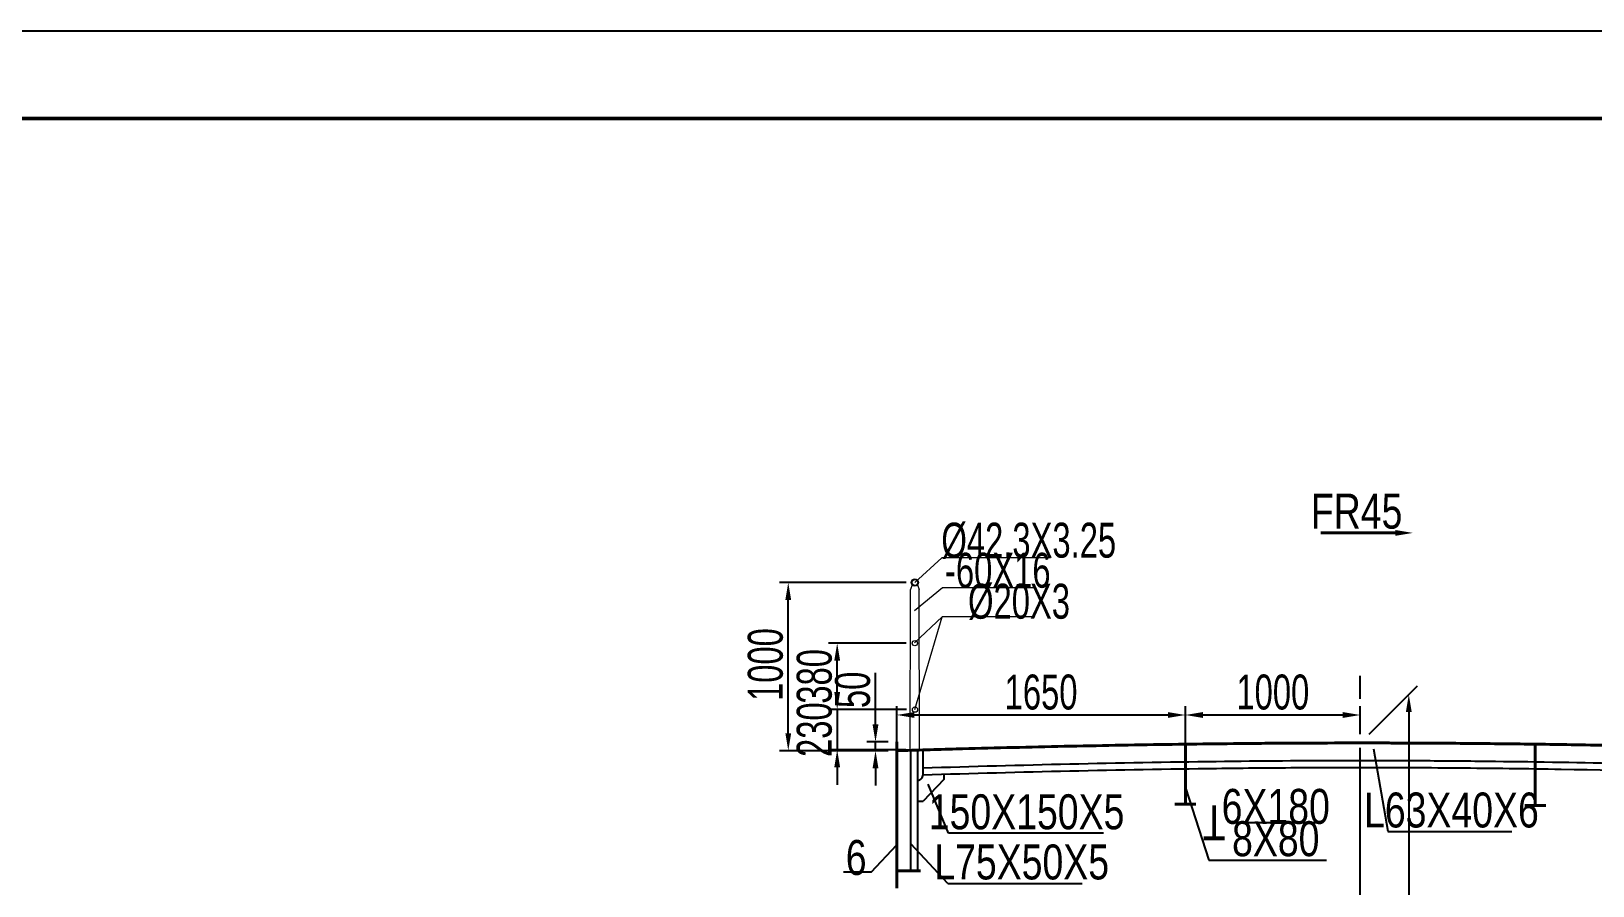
# Model space of a CAD drawing. Extents: x -498116 to -468416, y -194449 to -173449.
# Drawn here: x -483266 to -474339, y -178338 to -173449 of the extents above; entities that cross this region are included whole.
import ezdxf
from ezdxf.enums import TextEntityAlignment as Align

# ---------------------------------------------------------------- set-up
doc = ezdxf.new("R2010")
doc.units = 0
doc.header["$LTSCALE"] = 500
doc.header["$MEASUREMENT"] = 0
doc.header["$PDMODE"] = 3
doc.linetypes.add('点划线 ____ _ ____ _ ____ _ ____ _ ____ _ ____', pattern=[2.56, 2, -0.25, 0.06, -0.25])
doc.layers.get('0').update_dxf_attribs({"linetype": 'CONTINUOUS'})
doc.layers.get('Defpoints').update_dxf_attribs({"linetype": 'CONTINUOUS'})
doc.layers.add('图框', color=3, linetype='CONTINUOUS')
doc.styles.get("Standard").update_dxf_attribs({"font": 'romans.shx', "width": 1.2, "height": 150, "bigfont": 'gbcbig.shx'})
doc.styles.add('中英混排2', font='romany.shx', dxfattribs={"width": 0.7, "height": 200, "bigfont": 'hztxt.shx'})
doc.dimstyles.new('1111111', dxfattribs={"dimtxt": 75, "dimasz": 100, "dimexe": 50, "dimexo": 50, "dimgap": 30, "dimtad": 1, "dimdec": 0, "dimdsep": 46, "dimtxsty": 'Standard', "dimcen": 2.5, "dimadec": 0, "dimazin": 0, "dimtfac": 1, "dimtdec": 0, "dimtmove": 0, "dimatfit": 3, "dimfxl": 1, "dimarcsym": 0})

# ---------------------------------------------------------------- blocks, each defined once
blk = doc.blocks.new('A2')
at = {"layer": '图框'}
blk.add_line((0, 420), (-594, 420), dxfattribs=at)
at = {"layer": '图框', "color": 15, "lineweight": 50}
blk.add_line((-10, 410), (-569, 410), dxfattribs=at)
blk = doc.blocks.new('*D565')
at = {"color": 0, "lineweight": -2, "transparency": 16777216}
for p, q in [((-478439.3, -177414.9), (-478439.3, -177118.9)), ((-478367.7, -177514.9), (-478489.3, -177514.9)), ((-478367.7, -177564.9), (-478489.3, -177564.9)), ((-478439.3, -177564.9), (-478439.3, -177514.9)), ((-478439.3, -177664.9), (-478439.3, -177764.9))]:
    blk.add_line(p, q, dxfattribs=at)
at = {"color": 0, "lineweight": -3, "transparency": 16777216}
for points in [[(-478455.9, -177414.9), (-478422.6, -177414.9), (-478439.3, -177514.9)], [(-478455.9, -177664.9), (-478422.6, -177664.9), (-478439.3, -177564.9)]]:
    blk.add_solid(points, dxfattribs=at)
at = {"layer": 'Defpoints', "color": 0, "lineweight": -3, "transparency": 16777216}
for p in [(-478439.3, -177514.9), (-478317.7, -177514.9), (-478317.7, -177564.9)]:
    blk.add_point(p, dxfattribs=at)
at = {"color": 0, "transparency": 16777216, "insert": (-478569.3, -177216.9), "char_height": 200, "attachment_point": 5, "rotation": 90, "style": '中英混排2'}
blk.add_mtext('50', dxfattribs=at)
blk = doc.blocks.new('*D566')
at = {"color": 0, "lineweight": -2, "transparency": 16777216}
for p, q in [((-478264.1, -176602.8), (-478988.1, -176602.8)), ((-478938.1, -177464.9), (-478938.1, -176702.8)), ((-478367.7, -177564.9), (-478988.1, -177564.9))]:
    blk.add_line(p, q, dxfattribs=at)
at = {"color": 0, "lineweight": -3, "transparency": 16777216}
for points in [[(-478954.7, -176702.8), (-478921.4, -176702.8), (-478938.1, -176602.8)], [(-478954.7, -177464.9), (-478921.4, -177464.9), (-478938.1, -177564.9)]]:
    blk.add_solid(points, dxfattribs=at)
at = {"layer": 'Defpoints', "color": 0, "lineweight": -3, "transparency": 16777216}
for p in [(-478938.1, -176602.8), (-478214.1, -176602.8), (-478317.7, -177564.9)]:
    blk.add_point(p, dxfattribs=at)
at = {"color": 0, "transparency": 16777216, "insert": (-479068.1, -177072.2), "char_height": 200, "attachment_point": 5, "rotation": 90, "style": '中英混排2'}
blk.add_mtext('1000', dxfattribs=at)
blk = doc.blocks.new('*D567')
at = {"color": 0, "lineweight": -2, "transparency": 16777216}
for p, q in [((-478658.3, -177229.7), (-478658.3, -177129.7)), ((-478262.9, -177329.7), (-478708.3, -177329.7)), ((-478658.3, -177329.7), (-478658.3, -177559.5)), ((-478265.4, -177559.5), (-478708.3, -177559.5)), ((-478658.3, -177659.5), (-478658.3, -177759.5))]:
    blk.add_line(p, q, dxfattribs=at)
at = {"color": 0, "lineweight": -3, "transparency": 16777216}
for points in [[(-478675, -177229.7), (-478641.7, -177229.7), (-478658.3, -177329.7)], [(-478675, -177659.5), (-478641.7, -177659.5), (-478658.3, -177559.5)]]:
    blk.add_solid(points, dxfattribs=at)
at = {"layer": 'Defpoints', "color": 0, "lineweight": -3, "transparency": 16777216}
for p in [(-478212.9, -177329.7), (-478658.3, -177559.5), (-478215.4, -177559.5)]:
    blk.add_point(p, dxfattribs=at)
at = {"color": 0, "transparency": 16777216, "insert": (-478788.3, -177444.6), "char_height": 200, "attachment_point": 5, "rotation": 90, "style": '中英混排2'}
blk.add_mtext('230', dxfattribs=at)
blk = doc.blocks.new('*D568')
at = {"color": 0, "lineweight": -2, "transparency": 16777216}
for p, q in [((-478263.8, -176949.7), (-478708.3, -176949.7)), ((-478658.3, -177229.7), (-478658.3, -177049.7)), ((-478262.9, -177329.7), (-478708.3, -177329.7))]:
    blk.add_line(p, q, dxfattribs=at)
at = {"color": 0, "lineweight": -3, "transparency": 16777216}
for points in [[(-478675, -177049.7), (-478641.7, -177049.7), (-478658.3, -176949.7)], [(-478675, -177229.7), (-478641.7, -177229.7), (-478658.3, -177329.7)]]:
    blk.add_solid(points, dxfattribs=at)
at = {"layer": 'Defpoints', "color": 0, "lineweight": -3, "transparency": 16777216}
for p in [(-478658.3, -176949.7), (-478213.8, -176949.7), (-478212.9, -177329.7)]:
    blk.add_point(p, dxfattribs=at)
at = {"color": 0, "transparency": 16777216, "insert": (-478788.3, -177139.7), "char_height": 200, "attachment_point": 5, "rotation": 90, "style": '中英混排2'}
blk.add_mtext('380', dxfattribs=at)
blk = doc.blocks.new('*D577')
at = {"color": 0, "lineweight": -2, "transparency": 16777216}
for p, q in [((-476667.7, -177578.1), (-476667.7, -177310.6)), ((-476567.7, -177360.6), (-475767.7, -177360.6)), ((-475667.7, -177470.6), (-475667.7, -177310.6))]:
    blk.add_line(p, q, dxfattribs=at)
at = {"color": 0, "lineweight": -3, "transparency": 16777216}
for points in [[(-476567.7, -177343.9), (-476567.7, -177377.3), (-476667.7, -177360.6)], [(-475767.7, -177343.9), (-475767.7, -177377.3), (-475667.7, -177360.6)]]:
    blk.add_solid(points, dxfattribs=at)
at = {"layer": 'Defpoints', "color": 0, "lineweight": -3, "transparency": 16777216}
for p in [(-475667.7, -177360.6), (-475667.7, -177520.6), (-476667.7, -177628.1)]:
    blk.add_point(p, dxfattribs=at)
at = {"color": 0, "transparency": 16777216, "insert": (-476167.7, -177230.6), "char_height": 200, "attachment_point": 5, "style": '中英混排2'}
blk.add_mtext('1000', dxfattribs=at)
blk = doc.blocks.new('*D578')
at = {"color": 0, "lineweight": -2, "transparency": 16777216}
for p, q in [((-478317.7, -177609.7), (-478317.7, -177310.6)), ((-478217.7, -177360.6), (-476767.7, -177360.6)), ((-476667.7, -177528.1), (-476667.7, -177310.6))]:
    blk.add_line(p, q, dxfattribs=at)
at = {"color": 0, "lineweight": -3, "transparency": 16777216}
for points in [[(-478217.7, -177343.9), (-478217.7, -177377.3), (-478317.7, -177360.6)], [(-476767.7, -177343.9), (-476767.7, -177377.3), (-476667.7, -177360.6)]]:
    blk.add_solid(points, dxfattribs=at)
at = {"layer": 'Defpoints', "color": 0, "lineweight": -3, "transparency": 16777216}
for p in [(-476667.7, -177360.6), (-476667.7, -177578.1), (-478317.7, -177659.7)]:
    blk.add_point(p, dxfattribs=at)
at = {"color": 0, "transparency": 16777216, "insert": (-477492.7, -177230.6), "char_height": 200, "attachment_point": 5, "style": '中英混排2'}
blk.add_mtext('1650', dxfattribs=at)
blk = doc.blocks.new('*D604')
at = {"color": 0, "lineweight": -2, "transparency": 16777216}
for p, q in [((-475617.7, -177470.6), (-475340.3, -177193.2)), ((-475390.3, -177343.2), (-475390.3, -179943.2)), ((-475617.7, -180270.6), (-475340.3, -179993.2))]:
    blk.add_line(p, q, dxfattribs=at)
at = {"color": 0, "lineweight": -3, "transparency": 16777216}
for points in [[(-475407, -177343.2), (-475373.6, -177343.2), (-475390.3, -177243.2)], [(-475407, -179943.2), (-475373.6, -179943.2), (-475390.3, -180043.2)]]:
    blk.add_solid(points, dxfattribs=at)
at = {"layer": 'Defpoints', "color": 0, "lineweight": -3, "transparency": 16777216}
for p in [(-475667.7, -177520.6), (-475390.3, -180043.2), (-475667.7, -180320.6)]:
    blk.add_point(p, dxfattribs=at)
at = {"color": 0, "transparency": 16777216, "insert": (-475520.3, -178643.2), "char_height": 200, "attachment_point": 5, "rotation": 90, "style": '中英混排2'}
blk.add_mtext('2800', dxfattribs=at)

msp = doc.modelspace()

# ---------------------------------------------------------------- linework, layer by layer
at = {"color": 7, "lineweight": 40}
for p, q in [((-475893.4, -176319.1), (-475467.1, -176319.1)), ((-476667.7, -177870.6), (-476667.7, -177520.6)), ((-474667.7, -177877.6), (-474667.7, -177527.6)), ((-476727.7, -177870.6), (-476607.7, -177870.7)), ((-474727.7, -177877.6), (-474607.7, -177877.6))]:
    msp.add_line(p, q, dxfattribs=at)
at = {"color": 0, "lineweight": 20}
for p, q in [((-478059.3, -176460.7), (-478214.1, -176602.8)), ((-477438.7, -176460.7), (-478059.3, -176460.7)), ((-478056, -176632.6), (-478216, -176765.5)), ((-477534, -176632.6), (-478056, -176632.6)), ((-478213.6, -177329.7), (-478057.7, -176798.7))]:
    msp.add_line(p, q, dxfattribs=at)
at = {"lineweight": 20, "ltscale": 0.3}
for p, q in [((-478240.2, -177562), (-478239.1, -176642.8)), ((-478229.7, -176616.9), (-478239.1, -176642.8)), ((-478198.5, -176616.9), (-478189, -176642.8)), ((-478188.7, -177560), (-478189.1, -176642.6)), ((-478057.7, -176798.7), (-478215.5, -176948.4)), ((-477529, -176798.7), (-478057.7, -176798.7))]:
    msp.add_line(p, q, dxfattribs=at)
at = {"color": 1, "linetype": '点划线 ____ _ ____ _ ____ _ ____ _ ____ _ ____'}
msp.add_line((-475667.7, -191349), (-475667.7, -177137), dxfattribs=at)
at = {"color": 0, "lineweight": 40}
for p, q in [((-478317.7, -178351.2), (-478317.7, -177514.9)), ((-478182.7, -178251.2), (-478317.7, -178251.2))]:
    msp.add_line(p, q, dxfattribs=at)
at = {"color": 7}
for p, q in [((-478237.7, -178251.2), (-478237.7, -177562.5)), ((-478197.7, -178251.2), (-478197.7, -177561.3)), ((-478167.7, -177702.9), (-478167.7, -177560.4)), ((-476667.7, -177870.6), (-476667.7, -177520.6)), ((-475507.8, -178026.9), (-475590.6, -177556.5)), ((-474667.7, -177877.6), (-474667.7, -177527.6)), ((-478047.8, -177729.3), (-478167.7, -177853.8)), ((-478047.8, -177699.3), (-478047.8, -177729.3)), ((-478197.7, -177853.8), (-478167.7, -177853.8)), ((-476727.7, -177870.6), (-476607.7, -177870.7)), ((-474727.7, -177877.6), (-474607.7, -177877.6))]:
    msp.add_line(p, q, dxfattribs=at)
at = {"color": 3}
for p, q in [((-478022.6, -178037.2), (-478137.6, -177756.5)), ((-476667.7, -177778), (-476532.9, -178191.1)), ((-478464.4, -178260.4), (-478317.7, -178102.5)), ((-478025.1, -178324.1), (-478237.7, -178098)), ((-477135.7, -178037.2), (-478022.6, -178037.2)), ((-475509.9, -178026.9), (-474800.4, -178026.9)), ((-476532.9, -178191.1), (-475860.6, -178191.1)), ((-478464.4, -178260.4), (-478622.6, -178260.4)), ((-478025.1, -178324.1), (-477257.3, -178324.1))]:
    msp.add_line(p, q, dxfattribs=at)
at = {"lineweight": 20, "ltscale": 0.3}
for centre, radius in [((-478214.1, -176602.8), 21), ((-478214.1, -176602.8), 16.4), ((-478214.4, -176949.7), 15), ((-478213.6, -177329.7), 15)]:
    msp.add_circle(centre, radius, dxfattribs=at)
at = {"color": 7}
msp.add_arc((-478197.7, -177703.8), 30, 270, 1.76223, dxfattribs=at)
at = {"color": 0, "lineweight": 40}
msp.add_open_spline([(-478317.7, -177564.9), (-478204.7, -177561.4), (-478091.4, -177558.1), (-477785.2, -177549.7), (-477591.8, -177544.9), (-477203.3, -177536.4), (-477008.2, -177532.7), (-476719.4, -177528.3), (-476626.3, -177527), (-476439.8, -177524.8), (-476346.3, -177523.8), (-476199.8, -177522.6), (-476146.8, -177522.2), (-475987.8, -177521.3), (-475881.5, -177520.9), (-475749.7, -177520.7), (-475724.4, -177520.6), (-475678.9, -177520.6), (-475658.6, -177520.6), (-475605.4, -177520.6), (-475572.5, -177520.7), (-475506.7, -177520.8), (-475473.9, -177520.9), (-475375.3, -177521.2), (-475309.7, -177521.5), (-475113.2, -177522.7), (-474982.5, -177523.8), (-474721.9, -177526.8), (-474591.9, -177528.6), (-474315, -177533), (-474168.1, -177535.7), (-473875.1, -177541.9), (-473729.2, -177545.3), (-473394.2, -177553.8), (-473205.6, -177559.1), (-473017.7, -177564.9)], degree=3, knots=[2815.644818, 2815.644818, 2815.644818, 2815.644818, 3139.930614, 3139.930614, 3689.831515, 3689.831515, 4239.732417, 4239.732417, 4500.520483, 4500.520483, 4761.30855, 4761.30855, 4908.623862, 4908.623862, 5203.254486, 5203.254486, 5273.211016, 5273.211016, 5329.139567, 5329.139567, 5420.158776, 5420.158776, 5511.177985, 5511.177985, 5693.216402, 5693.216402, 6057.293236, 6057.293236, 6421.370071, 6421.370071, 6835.463963, 6835.463963, 7249.557854, 7249.557854, 7788.597466, 7788.597466, 7788.597466, 7788.597466], dxfattribs=at)
at = {"color": 0}
for points, knots in [([(-478167.7, -177662.9), (-477608.7, -177645.7), (-477049.7, -177632.6), (-476239, -177622.7), (-475987.1, -177620.9), (-475610.8, -177620.5), (-475486.4, -177620.8), (-475237.7, -177621.9), (-475113.3, -177622.9), (-474740.2, -177626.7), (-474491.4, -177630.5), (-473884.4, -177642.5), (-473526.1, -177651.9), (-473167.7, -177662.9)], [2798.044206, 2798.044206, 2798.044206, 2798.044206, 4477.325402, 4477.325402, 5234.551866, 5234.551866, 5608.359372, 5608.359372, 5982.166879, 5982.166879, 6729.781892, 6729.781892, 7806.200244, 7806.200244, 7806.200244, 7806.200244]), ([(-478167.7, -177702.9), (-477608.1, -177685.7), (-477048.6, -177672.6), (-476327.3, -177663.8), (-476165.3, -177662.3), (-475904.3, -177661), (-475805.4, -177660.7), (-475607.5, -177660.6), (-475508.6, -177660.7), (-475310.7, -177661.5), (-475211.7, -177662.2), (-474914.8, -177664.7), (-474716.9, -177667.2), (-474122.9, -177677), (-473726.9, -177686.4), (-473276.4, -177699.6), (-473222.1, -177701.2), (-473167.7, -177702.9)], [2796.817636, 2796.817636, 2796.817636, 2796.817636, 4478.412724, 4478.412724, 4965.694865, 4965.694865, 5263.297193, 5263.297193, 5560.899521, 5560.899521, 5858.50185, 5858.50185, 6453.706506, 6453.706506, 7644.11582, 7644.11582, 7807.426837, 7807.426837, 7807.426837, 7807.426837])]:
    msp.add_open_spline(points, degree=3, knots=knots, dxfattribs=at)
at = {"color": 7, "lineweight": 40}
msp.add_solid([(-475467.1, -176302.5), (-475467.1, -176335.8), (-475367.1, -176319.1)], dxfattribs=at)
at = {"layer": '图框', "color": 3}
msp.add_line((-476392.3, -177975.9), (-475919.3, -177975.9), dxfattribs=at)

# ---------------------------------------------------------------- block references
at = {"layer": '图框', "color": 0, "xscale": 50, "yscale": 50, "zscale": 50}
msp.add_blockref('A2', (-468416.1, -194449.2), dxfattribs=at)

# ---------------------------------------------------------------- texts
at = {"color": 3, "style": '中英混排2', "width": 0.8}
for s, p in [('L63X40X6', (-475146.7, -177904.1, 0)), ('8X80', (-476151, -178068.3, 0)), ('L75X50X5', (-477603.6, -178201.3, 0))]:
    msp.add_text(s, height=200, dxfattribs=at).set_placement(p, align=Align.MIDDLE_CENTER)
at = {"layer": '图框', "color": 4, "style": '中英混排2', "width": 0.8}
msp.add_text('FR45', height=200, dxfattribs=at).set_placement((-475688.6, -176194.5, 0), align=Align.MIDDLE_CENTER)
at = {"layer": '图框', "color": 3, "style": '中英混排2', "width": 0.7}
for s, p in [('%%C42.3X3.25', (-478062.7, -176460.7)), ('-60X16', (-478042, -176632.6)), ('%%C20X3', (-477910.2, -176809.8, 3900.1))]:
    msp.add_text(s, height=200, dxfattribs=at).set_placement(p)
at = {"layer": '图框', "color": 3, "style": '中英混排2', "width": 0.8}
for s, p in [('150X150X5', (-477575.5, -177914.4, 0)), ('6X180', (-476151, -177883.5, 0)), ('6', (-478549.8, -178175.7, 0))]:
    msp.add_text(s, height=200, dxfattribs=at).set_placement(p, align=Align.MIDDLE_CENTER)
msp.add_text('T', height=200, rotation=180, dxfattribs=at).set_placement((-476502.9, -177977.2, 0), align=Align.MIDDLE_CENTER)

# ---------------------------------------------------------------- dimensions: what is measured, and where the dimension line sits
at = {"color": 7}
dim = msp.add_linear_dim(base=(-478938.1, -176602.8), p1=(-478317.7, -177564.9), p2=(-478214.1, -176602.8), angle=90, text='1000', dimstyle='1111111', override={"dimtxt": 200, "dimtxsty": '中英混排2', "dimfxl": 1.25}, dxfattribs=at)
dim.commit()
dim.dimension.update_dxf_attribs({"geometry": '*D566', "text_midpoint": (-478938.1, -177072.2), "dimtype": 160})
for base, p1, p2, picture, middle in [((-478658.3, -176949.7), (-478212.9, -177329.7), (-478213.8, -176949.7), '*D568', (-478788.3, -177139.7)), ((-478439.3, -177514.9), (-478317.7, -177564.9), (-478317.7, -177514.9), '*D565', (-478569.3, -177216.9))]:
    dim = msp.add_linear_dim(base=base, p1=p1, p2=p2, angle=90, dimstyle='1111111', override={"dimtxt": 200, "dimtxsty": '中英混排2', "dimfxl": 1.25}, dxfattribs=at)
    dim.commit()
    dim.dimension.update_dxf_attribs({"geometry": picture, "text_midpoint": middle})
for base, p1, p2, picture, middle in [((-476667.7, -177360.6), (-478317.7, -177659.7), (-476667.7, -177578.1), '*D578', (-477492.7, -177230.6)), ((-475667.7, -177360.6), (-476667.7, -177628.1), (-475667.7, -177520.6), '*D577', (-476167.7, -177230.6))]:
    dim = msp.add_linear_dim(base=base, p1=p1, p2=p2, dimstyle='1111111', override={"dimtxt": 200, "dimtxsty": '中英混排2', "dimfxl": 1.25}, dxfattribs=at)
    dim.commit()
    dim.dimension.update_dxf_attribs({"geometry": picture, "text_midpoint": middle})
dim = msp.add_linear_dim(base=(-478658.3, -177559.5), p1=(-478212.9, -177329.7), p2=(-478215.4, -177559.5), angle=90, dimstyle='1111111', override={"dimtxt": 200, "dimtxsty": '中英混排2', "dimfxl": 1.25}, dxfattribs=at)
dim.commit()
dim.dimension.update_dxf_attribs({"geometry": '*D567', "text_midpoint": (-478658.3, -177444.6), "dimtype": 160})
at = {"color": 2}
dim = msp.add_linear_dim(base=(-475390.3, -180043.2), p1=(-475667.7, -177520.6), p2=(-475667.7, -180320.6), angle=90, dimstyle='1111111', override={"dimtxt": 200, "dimtxsty": '中英混排2', "dimfxl": 1.25}, dxfattribs=at)
dim.commit()
dim.dimension.update_dxf_attribs({"geometry": '*D604', "text_midpoint": (-475520.3, -178643.2)})

doc.saveas('drawing.dxf')
